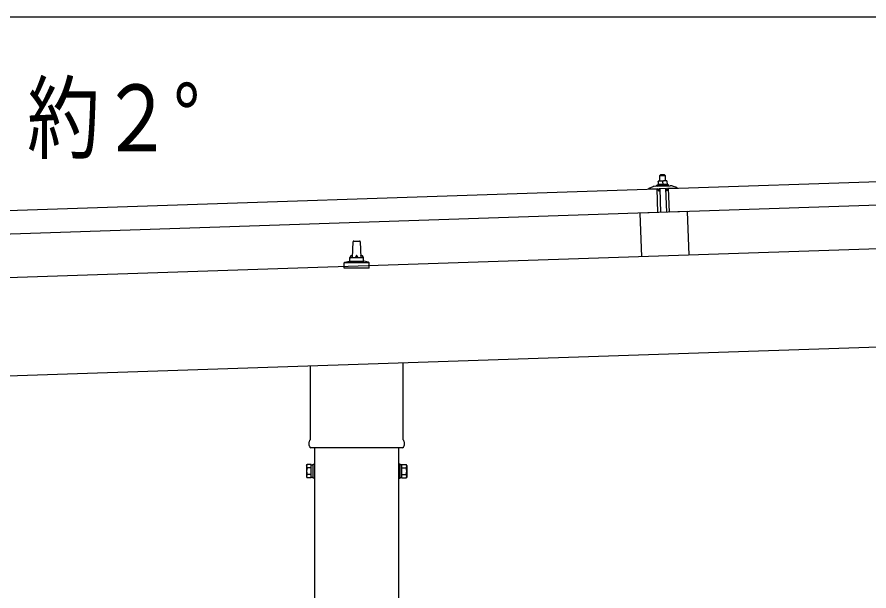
# Model space of a CAD drawing. Units: millimetres, scale not verified. Extents: x -12615 to 12615, y -8910 to 8910.
# Drawn here: x -461 to 798, y -2803 to -1955 of the extents above; entities that cross this region are included whole.
import ezdxf
from ezdxf.enums import TextEntityAlignment as Align

# ---------------------------------------------------------------- set-up
doc = ezdxf.new("R2010")
doc.units = ezdxf.units.MM
doc.header["$LTSCALE"] = 40
for name, color, linetype in [('0-4_YKK_13', 4, 'Continuous'), ('0-5_YKK_A1', 4, 'Continuous'), ('0-6_YKK_D', 6, 'Continuous')]:
    doc.layers.add(name, color=color, linetype=linetype)
doc.styles.add('ＭＳ ゴシック', font='')
doc.styles.get('ＭＳ ゴシック').set_extended_font_data('MS Gothic')

msp = doc.modelspace()

# ---------------------------------------------------------------- linework, layer by layer
at = {"layer": '0-4_YKK_13'}
for p, q in [((501.77, -2208.34), (1635.14, -2170.56)), ((489.53, -2188.23), (488.56, -2189.27)), ((488.56, -2189.27), (496.56, -2189)), ((488.83, -2197.26), (488.56, -2189.27)), ((495.53, -2188.03), (489.53, -2188.23)), ((495.53, -2188.03), (496.56, -2189)), ((496.56, -2189), (496.82, -2197)), ((484.53, -2203.41), (501.52, -2202.84)), ((489.58, -2197.24), (486.33, -2197.35)), ((486.33, -2197.35), (486.33, -2197.35)), ((486.33, -2197.35), (486.33, -2197.35)), ((486.33, -2197.35), (486.33, -2197.35)), ((486.33, -2197.35), (486.33, -2197.35)), ((486.33, -2197.35), (486.33, -2197.35)), ((486.33, -2197.35), (486.33, -2197.35)), ((486.33, -2197.36), (486.33, -2197.35)), ((486.33, -2197.36), (486.33, -2197.36)), ((486.33, -2197.36), (486.33, -2197.36)), ((486.33, -2197.36), (486.33, -2197.36)), ((486.33, -2197.36), (486.33, -2197.36)), ((486.33, -2197.37), (486.33, -2197.36)), ((486.33, -2197.37), (486.33, -2197.37)), ((486.33, -2197.38), (486.33, -2197.37)), ((486.33, -2197.38), (486.33, -2197.38)), ((486.33, -2197.39), (486.33, -2197.38)), ((486.33, -2197.4), (486.33, -2197.39)), ((486.33, -2197.42), (486.33, -2197.4)), ((486.33, -2197.43), (486.33, -2197.42)), ((486.33, -2197.45), (486.33, -2197.43)), ((486.33, -2197.46), (486.33, -2197.45)), ((486.34, -2197.48), (486.33, -2197.46)), ((486.34, -2197.5), (486.34, -2197.48)), ((486.34, -2197.52), (486.34, -2197.5)), ((486.34, -2197.54), (486.34, -2197.52)), ((486.34, -2197.56), (486.34, -2197.54)), ((486.34, -2197.58), (486.34, -2197.56)), ((486.34, -2197.61), (486.34, -2197.58)), ((486.34, -2197.63), (486.34, -2197.61)), ((486.34, -2197.65), (486.34, -2197.63)), ((486.34, -2197.68), (486.34, -2197.65)), ((486.34, -2197.7), (486.34, -2197.68)), ((486.34, -2197.73), (486.34, -2197.7)), ((486.34, -2197.75), (486.34, -2197.73)), ((486.34, -2197.77), (486.34, -2197.75)), ((486.35, -2197.79), (486.34, -2197.77)), ((486.35, -2197.8), (486.35, -2197.79)), ((486.35, -2197.82), (486.35, -2197.8)), ((486.35, -2197.84), (486.35, -2197.82)), ((486.35, -2197.85), (486.35, -2197.84)), ((486.6, -2197.84), (486.35, -2197.93)), ((486.35, -2197.86), (486.35, -2197.85)), ((486.35, -2197.93), (486.35, -2197.86)), ((486.35, -2197.93), (486.52, -2202.93)), ((486.65, -2197.82), (486.6, -2197.84)), ((486.71, -2197.81), (486.65, -2197.82)), ((486.77, -2197.79), (486.71, -2197.81)), ((486.75, -2202.87), (486.71, -2202.88)), ((486.79, -2202.86), (486.75, -2202.87)), ((486.83, -2197.76), (486.77, -2197.79)), ((486.84, -2202.85), (486.79, -2202.86)), ((486.9, -2197.74), (486.83, -2197.76)), ((486.89, -2202.83), (486.84, -2202.85)), ((486.95, -2202.82), (486.89, -2202.83)), ((486.98, -2197.71), (486.9, -2197.74)), ((487.01, -2202.8), (486.95, -2202.82)), ((487.06, -2197.69), (486.98, -2197.71)), ((487.08, -2202.79), (487.01, -2202.8)), ((487.15, -2197.66), (487.06, -2197.69)), ((487.15, -2202.77), (487.08, -2202.79)), ((487.24, -2197.63), (487.15, -2197.66)), ((487.23, -2202.75), (487.15, -2202.77)), ((487.31, -2202.73), (487.23, -2202.75)), ((487.33, -2197.59), (487.24, -2197.63)), ((487.39, -2202.71), (487.31, -2202.73)), ((487.43, -2197.56), (487.33, -2197.59)), ((487.48, -2202.69), (487.39, -2202.71)), ((487.53, -2197.53), (487.43, -2197.56)), ((487.58, -2202.67), (487.48, -2202.69)), ((487.63, -2197.5), (487.53, -2197.53)), ((487.68, -2202.64), (487.58, -2202.67)), ((487.74, -2197.48), (487.63, -2197.5)), ((487.78, -2202.62), (487.68, -2202.64)), ((487.84, -2197.45), (487.74, -2197.48)), ((487.89, -2202.6), (487.78, -2202.62)), ((487.94, -2197.43), (487.84, -2197.45)), ((488, -2202.58), (487.89, -2202.6)), ((488.05, -2197.4), (487.94, -2197.43)), ((488.12, -2202.56), (488, -2202.58)), ((488.15, -2197.38), (488.05, -2197.4)), ((488.24, -2202.55), (488.12, -2202.56)), ((488.26, -2197.36), (488.15, -2197.38)), ((488.37, -2202.53), (488.24, -2202.55)), ((488.37, -2197.35), (488.26, -2197.36)), ((488.48, -2197.33), (488.37, -2197.35)), ((488.5, -2202.51), (488.37, -2202.53)), ((488.58, -2197.32), (488.48, -2197.33)), ((488.63, -2202.49), (488.5, -2202.51)), ((488.68, -2197.3), (488.58, -2197.32)), ((488.76, -2202.48), (488.63, -2202.49)), ((488.77, -2197.29), (488.68, -2197.3)), ((488.89, -2202.46), (488.76, -2202.48)), ((488.85, -2197.28), (488.77, -2197.29)), ((488.94, -2197.27), (488.85, -2197.28)), ((489.02, -2202.45), (488.89, -2202.46)), ((489.01, -2197.27), (488.94, -2197.27)), ((489.08, -2197.26), (489.01, -2197.27)), ((489.15, -2202.44), (489.02, -2202.45)), ((489.15, -2197.26), (489.08, -2197.26)), ((489.21, -2197.25), (489.15, -2197.26)), ((489.28, -2202.43), (489.15, -2202.44)), ((489.27, -2197.25), (489.21, -2197.25)), ((489.32, -2197.25), (489.27, -2197.25)), ((489.42, -2202.42), (489.28, -2202.43)), ((489.36, -2197.25), (489.32, -2197.25)), ((489.4, -2197.24), (489.36, -2197.25)), ((489.44, -2197.24), (489.4, -2197.24)), ((489.55, -2202.41), (489.42, -2202.42)), ((489.47, -2197.24), (489.44, -2197.24)), ((489.49, -2197.24), (489.47, -2197.24)), ((489.51, -2197.24), (489.49, -2197.24)), ((489.53, -2197.24), (489.51, -2197.24)), ((489.54, -2197.24), (489.53, -2197.24)), ((489.58, -2197.24), (489.54, -2197.24)), ((489.69, -2202.4), (489.55, -2202.41)), ((496.08, -2197.02), (489.58, -2197.24)), ((489.86, -2197.24), (489.58, -2197.24)), ((489.82, -2202.4), (489.69, -2202.4)), ((489.96, -2202.4), (489.82, -2202.4)), ((489.92, -2197.24), (489.86, -2197.24)), ((489.98, -2197.25), (489.92, -2197.24)), ((490.09, -2202.39), (489.96, -2202.4)), ((490.05, -2197.25), (489.98, -2197.25)), ((490.12, -2197.25), (490.05, -2197.25)), ((490.23, -2202.39), (490.09, -2202.39)), ((490.2, -2197.25), (490.12, -2197.25)), ((490.29, -2197.25), (490.2, -2197.25)), ((490.36, -2202.4), (490.23, -2202.39)), ((490.38, -2197.25), (490.29, -2197.25)), ((490.5, -2202.4), (490.36, -2202.4)), ((490.48, -2197.26), (490.38, -2197.25)), ((490.58, -2197.26), (490.48, -2197.26)), ((490.63, -2202.4), (490.5, -2202.4)), ((490.69, -2197.26), (490.58, -2197.26)), ((490.77, -2202.41), (490.63, -2202.4)), ((490.8, -2197.26), (490.69, -2197.26)), ((490.9, -2202.42), (490.77, -2202.41)), ((490.91, -2197.27), (490.8, -2197.26)), ((491.03, -2202.42), (490.9, -2202.42)), ((491.02, -2197.28), (490.91, -2197.27)), ((491.13, -2197.29), (491.02, -2197.28)), ((491.16, -2202.44), (491.03, -2202.42)), ((491.23, -2197.31), (491.13, -2197.29)), ((491.29, -2202.45), (491.16, -2202.44)), ((491.34, -2197.32), (491.23, -2197.31)), ((491.41, -2202.46), (491.29, -2202.45)), ((491.45, -2197.34), (491.34, -2197.32)), ((491.53, -2202.47), (491.41, -2202.46)), ((491.56, -2197.37), (491.45, -2197.34)), ((491.64, -2202.48), (491.53, -2202.47)), ((491.67, -2197.39), (491.56, -2197.37)), ((491.75, -2202.49), (491.64, -2202.48)), ((491.78, -2197.42), (491.67, -2197.39)), ((491.86, -2202.51), (491.75, -2202.49)), ((491.88, -2197.45), (491.78, -2197.42)), ((491.96, -2202.52), (491.86, -2202.51)), ((491.98, -2197.47), (491.88, -2197.45)), ((492.05, -2202.54), (491.96, -2202.52)), ((492.07, -2197.5), (491.98, -2197.47)), ((492.14, -2202.55), (492.05, -2202.54)), ((492.16, -2197.52), (492.07, -2197.5)), ((492.22, -2202.57), (492.14, -2202.55)), ((492.25, -2197.55), (492.16, -2197.52)), ((492.31, -2202.58), (492.22, -2202.57)), ((492.32, -2197.57), (492.25, -2197.55)), ((492.38, -2202.6), (492.31, -2202.58)), ((492.4, -2197.59), (492.32, -2197.57)), ((492.45, -2202.61), (492.38, -2202.6)), ((492.46, -2197.61), (492.4, -2197.59)), ((492.52, -2202.62), (492.45, -2202.61)), ((492.52, -2197.62), (492.46, -2197.61)), ((492.58, -2197.64), (492.52, -2197.62)), ((492.58, -2202.64), (492.52, -2202.62)), ((492.85, -2197.71), (492.58, -2197.64)), ((492.64, -2202.65), (492.58, -2202.64)), ((492.7, -2202.66), (492.64, -2202.65)), ((492.75, -2202.67), (492.7, -2202.66)), ((492.79, -2202.67), (492.75, -2202.67)), ((493.01, -2202.71), (492.79, -2202.67)), ((493.09, -2197.63), (492.85, -2197.71)), ((492.85, -2197.71), (493.01, -2202.71)), ((493.2, -2202.67), (493.01, -2202.71)), ((493.15, -2197.61), (493.09, -2197.63)), ((493.2, -2197.59), (493.15, -2197.61)), ((493.26, -2197.57), (493.2, -2197.59)), ((493.24, -2202.65), (493.2, -2202.67)), ((493.29, -2202.64), (493.24, -2202.65)), ((493.33, -2197.55), (493.26, -2197.57)), ((493.34, -2202.63), (493.29, -2202.64)), ((493.4, -2197.52), (493.33, -2197.55)), ((493.39, -2202.62), (493.34, -2202.63)), ((493.45, -2202.6), (493.39, -2202.62)), ((493.48, -2197.5), (493.4, -2197.52)), ((493.51, -2202.59), (493.45, -2202.6)), ((493.56, -2197.47), (493.48, -2197.5)), ((493.58, -2202.57), (493.51, -2202.59)), ((493.64, -2197.44), (493.56, -2197.47)), ((493.65, -2202.55), (493.58, -2202.57)), ((493.73, -2197.41), (493.64, -2197.44)), ((493.72, -2202.53), (493.65, -2202.55)), ((493.8, -2202.51), (493.72, -2202.53)), ((493.83, -2197.38), (493.73, -2197.41)), ((493.89, -2202.49), (493.8, -2202.51)), ((493.93, -2197.35), (493.83, -2197.38)), ((493.98, -2202.47), (493.89, -2202.49)), ((494.03, -2197.31), (493.93, -2197.35)), ((494.07, -2202.45), (493.98, -2202.47)), ((494.13, -2197.29), (494.03, -2197.31)), ((494.17, -2202.43), (494.07, -2202.45)), ((494.23, -2197.26), (494.13, -2197.29)), ((494.28, -2202.41), (494.17, -2202.43)), ((494.33, -2197.23), (494.23, -2197.26)), ((494.38, -2202.39), (494.28, -2202.41)), ((494.44, -2197.21), (494.33, -2197.23)), ((494.5, -2202.37), (494.38, -2202.39)), ((494.54, -2197.19), (494.44, -2197.21)), ((494.61, -2202.35), (494.5, -2202.37)), ((494.65, -2197.17), (494.54, -2197.19)), ((494.74, -2202.33), (494.61, -2202.35)), ((494.76, -2197.15), (494.65, -2197.17)), ((494.86, -2202.31), (494.74, -2202.33)), ((494.87, -2197.13), (494.76, -2197.15)), ((494.99, -2202.29), (494.86, -2202.31)), ((494.97, -2197.11), (494.87, -2197.13)), ((495.08, -2197.1), (494.97, -2197.11)), ((495.12, -2202.27), (494.99, -2202.29)), ((495.17, -2197.09), (495.08, -2197.1)), ((495.25, -2202.26), (495.12, -2202.27)), ((495.26, -2197.08), (495.17, -2197.09)), ((495.38, -2202.24), (495.25, -2202.26)), ((495.35, -2197.07), (495.26, -2197.08)), ((495.43, -2197.06), (495.35, -2197.07)), ((495.52, -2202.23), (495.38, -2202.24)), ((495.51, -2197.05), (495.43, -2197.06)), ((495.58, -2197.04), (495.51, -2197.05)), ((495.65, -2202.22), (495.52, -2202.23)), ((495.65, -2197.04), (495.58, -2197.04)), ((495.71, -2197.04), (495.65, -2197.04)), ((495.78, -2202.21), (495.65, -2202.22)), ((495.76, -2197.03), (495.71, -2197.04)), ((495.81, -2197.03), (495.76, -2197.03)), ((495.91, -2202.2), (495.78, -2202.21)), ((495.86, -2197.03), (495.81, -2197.03)), ((495.9, -2197.03), (495.86, -2197.03)), ((495.94, -2197.03), (495.9, -2197.03)), ((496.05, -2202.19), (495.91, -2202.2)), ((495.97, -2197.03), (495.94, -2197.03)), ((495.99, -2197.02), (495.97, -2197.03)), ((496.01, -2197.02), (495.99, -2197.02)), ((496.03, -2197.02), (496.01, -2197.02)), ((496.04, -2197.02), (496.03, -2197.02)), ((496.08, -2197.02), (496.04, -2197.02)), ((496.18, -2202.19), (496.05, -2202.19)), ((499.32, -2196.91), (496.08, -2197.02)), ((496.35, -2197.03), (496.08, -2197.02)), ((496.32, -2202.18), (496.18, -2202.19)), ((496.45, -2202.18), (496.32, -2202.18)), ((496.41, -2197.03), (496.35, -2197.03)), ((496.48, -2197.03), (496.41, -2197.03)), ((496.59, -2202.18), (496.45, -2202.18)), ((496.54, -2197.03), (496.48, -2197.03)), ((496.62, -2197.03), (496.54, -2197.03)), ((496.72, -2202.18), (496.59, -2202.18)), ((496.7, -2197.03), (496.62, -2197.03)), ((496.79, -2197.04), (496.7, -2197.03)), ((496.86, -2202.18), (496.72, -2202.18)), ((496.88, -2197.04), (496.79, -2197.04)), ((496.99, -2202.18), (496.86, -2202.18)), ((496.97, -2197.04), (496.88, -2197.04)), ((497.08, -2197.04), (496.97, -2197.04)), ((497.13, -2202.19), (496.99, -2202.18)), ((497.18, -2197.04), (497.08, -2197.04)), ((497.26, -2202.19), (497.13, -2202.19)), ((497.29, -2197.05), (497.18, -2197.04)), ((497.4, -2202.2), (497.26, -2202.19)), ((497.4, -2197.05), (497.29, -2197.05)), ((497.51, -2197.06), (497.4, -2197.05)), ((497.53, -2202.21), (497.4, -2202.2)), ((497.62, -2197.08), (497.51, -2197.06)), ((497.66, -2202.22), (497.53, -2202.21)), ((497.73, -2197.09), (497.62, -2197.08)), ((497.79, -2202.23), (497.66, -2202.22)), ((497.84, -2197.11), (497.73, -2197.09)), ((497.91, -2202.24), (497.79, -2202.23)), ((497.95, -2197.13), (497.84, -2197.11)), ((498.03, -2202.25), (497.91, -2202.24)), ((498.06, -2197.15), (497.95, -2197.13)), ((498.14, -2202.27), (498.03, -2202.25)), ((498.16, -2197.17), (498.06, -2197.15)), ((498.25, -2202.28), (498.14, -2202.27)), ((498.27, -2197.2), (498.16, -2197.17)), ((498.35, -2202.29), (498.25, -2202.28)), ((498.38, -2197.23), (498.27, -2197.2)), ((498.45, -2202.31), (498.35, -2202.29)), ((498.48, -2197.26), (498.38, -2197.23)), ((498.55, -2202.32), (498.45, -2202.31)), ((498.57, -2197.28), (498.48, -2197.26)), ((498.64, -2202.34), (498.55, -2202.32)), ((498.66, -2197.31), (498.57, -2197.28)), ((498.72, -2202.35), (498.64, -2202.34)), ((498.74, -2197.33), (498.66, -2197.31)), ((498.8, -2202.37), (498.72, -2202.35)), ((498.82, -2197.35), (498.74, -2197.33)), ((498.88, -2202.38), (498.8, -2202.37)), ((498.89, -2197.37), (498.82, -2197.35)), ((498.95, -2202.39), (498.88, -2202.38)), ((498.96, -2197.39), (498.89, -2197.37)), ((499.02, -2202.41), (498.95, -2202.39)), ((499.02, -2197.41), (498.96, -2197.39)), ((499.08, -2197.42), (499.02, -2197.41)), ((499.08, -2202.42), (499.02, -2202.41)), ((499.34, -2197.49), (499.08, -2197.42)), ((499.14, -2202.43), (499.08, -2202.42)), ((499.19, -2202.44), (499.14, -2202.43)), ((499.25, -2202.45), (499.19, -2202.44)), ((499.29, -2202.46), (499.25, -2202.45)), ((499.51, -2202.5), (499.29, -2202.46)), ((499.32, -2196.91), (499.32, -2196.92)), ((499.32, -2196.92), (499.32, -2196.93)), ((499.32, -2196.92), (499.32, -2196.92)), ((499.32, -2196.92), (499.32, -2196.92)), ((499.32, -2196.92), (499.32, -2196.92)), ((499.32, -2196.92), (499.32, -2196.92)), ((499.32, -2196.92), (499.32, -2196.92)), ((499.32, -2196.92), (499.32, -2196.92)), ((499.32, -2196.92), (499.32, -2196.92)), ((499.32, -2196.93), (499.32, -2196.94)), ((499.32, -2196.93), (499.32, -2196.93)), ((499.32, -2196.93), (499.32, -2196.93)), ((499.32, -2196.93), (499.32, -2196.93)), ((499.32, -2196.94), (499.32, -2196.95)), ((499.32, -2196.94), (499.32, -2196.94)), ((499.32, -2196.95), (499.32, -2196.96)), ((499.32, -2196.96), (499.33, -2196.97)), ((499.33, -2196.97), (499.33, -2196.98)), ((499.33, -2196.98), (499.33, -2197)), ((499.33, -2197), (499.33, -2197.01)), ((499.33, -2197.01), (499.33, -2197.03)), ((499.33, -2197.03), (499.33, -2197.05)), ((499.33, -2197.05), (499.33, -2197.07)), ((499.33, -2197.07), (499.33, -2197.09)), ((499.33, -2197.09), (499.33, -2197.11)), ((499.33, -2197.11), (499.33, -2197.13)), ((499.33, -2197.13), (499.33, -2197.15)), ((499.33, -2197.15), (499.33, -2197.17)), ((499.33, -2197.17), (499.33, -2197.2)), ((499.33, -2197.2), (499.33, -2197.22)), ((499.33, -2197.22), (499.33, -2197.24)), ((499.33, -2197.24), (499.34, -2197.27)), ((499.34, -2197.27), (499.34, -2197.29)), ((499.34, -2197.29), (499.34, -2197.31)), ((499.34, -2197.31), (499.34, -2197.33)), ((499.34, -2197.33), (499.34, -2197.35)), ((499.34, -2197.35), (499.34, -2197.37)), ((499.34, -2197.37), (499.34, -2197.39)), ((499.34, -2197.39), (499.34, -2197.4)), ((499.34, -2197.4), (499.34, -2197.42)), ((499.34, -2197.42), (499.34, -2197.43)), ((499.34, -2197.43), (499.34, -2197.49)), ((499.34, -2197.49), (499.51, -2202.5)), ((499.5, -2202.08), (501.52, -2202.84)), ((501.52, -2202.84), (501.57, -2204.34)), ((-648.59, -2246.75), (484.78, -2208.97)), ((472.7, -2208.81), (472.68, -2208.17)), ((473.02, -2207.69), (479.14, -2205.54)), ((485.79, -2208.87), (473.22, -2209.29)), ((482.11, -2204.99), (504.04, -2204.26)), ((484.58, -2204.91), (501.57, -2204.34)), ((485.95, -2243.95), (484.78, -2208.97)), ((486.73, -2211.42), (486.3, -2209.27)), ((486.71, -2202.88), (486.52, -2202.93)), ((487.51, -2211.81), (487.24, -2211.82)), ((487.72, -2209.11), (487.8, -2211.5)), ((498.41, -2208.45), (488.01, -2208.8)), ((490.38, -2243.74), (489.21, -2208.76)), ((497.21, -2208.49), (498.37, -2243.47)), ((498.8, -2211.14), (498.72, -2208.74)), ((499.38, -2211.42), (499.11, -2211.43)), ((500.15, -2208.81), (499.86, -2210.98)), ((513.2, -2207.96), (500.63, -2208.38)), ((507.04, -2204.61), (513.29, -2206.34)), ((513.66, -2206.81), (513.68, -2207.44)), ((529.36, -2242.44), (459.4, -2244.77)), ((459.4, -2244.77), (461.54, -2309.13)), ((529.36, -2242.44), (531.5, -2306.8)), ((34.78, -2310.59), (35.51, -2287.06)), ((36.51, -2286.09), (45.06, -2286.09)), ((46.06, -2287.06), (46.78, -2310.59)), ((23.3, -2317.4), (30.02, -2315.77)), ((30.4, -2315.59), (51.17, -2315.59)), ((30.78, -2314.8), (30.78, -2310.59)), ((31.78, -2310.59), (49.78, -2310.59)), ((50.78, -2314.8), (50.78, -2310.59)), ((58.27, -2317.4), (51.55, -2315.77)), ((22.53, -2326.09), (22.53, -2318.37)), ((59.03, -2326.09), (22.53, -2326.09)), ((22.92, -2317.59), (58.65, -2317.59)), ((59.03, -2326.09), (59.03, -2318.37)), ((109.08, -2466.01), (109.08, -2579.58)), ((-27.52, -2579.58), (-27.52, -2470.57)), ((-29.22, -2588.35), (-29.22, -2582.85)), ((108.72, -2591.85), (-27.15, -2591.85)), ((110.78, -2582.85), (110.78, -2588.35)), ((-33.22, -2617.85), (-32.46, -2616.53)), ((-33.22, -2617.85), (-33.22, -2634.85)), ((114.78, -2617.85), (114.02, -2616.53)), ((114.78, -2617.85), (114.78, -2634.85)), ((-26.22, -2621.44), (-32.46, -2621.44)), ((107.78, -2621.44), (114.02, -2621.44)), ((-33.22, -2634.85), (-32.46, -2636.16)), ((-26.22, -2631.26), (-32.46, -2631.26)), ((-26.22, -2636.16), (-32.46, -2636.16)), ((-23.72, -2635.55), (-26.22, -2635.55)), ((105.28, -2635.55), (107.78, -2635.55)), ((107.78, -2631.26), (114.02, -2631.26)), ((107.78, -2636.16), (114.02, -2636.16)), ((114.78, -2634.85), (114.02, -2636.16))]:
    msp.add_line(p, q, dxfattribs=at)
for points in [[(484.58, -2204.91), (484.53, -2203.41), (486.5, -2202.51)], [(1636.31, -2205.54), (502.94, -2243.32), (501.77, -2208.34)], [(485.95, -2243.95), (-647.42, -2281.73), (-648.59, -2246.75)], [(-26.22, -2636.16), (-26.22, -2616.53), (-32.46, -2616.53)], [(-26.22, -2635.55), (-26.22, -2617.15), (-23.72, -2617.15)], [(107.78, -2635.55), (107.78, -2617.15), (105.28, -2617.15)], [(107.78, -2636.16), (107.78, -2616.53), (114.02, -2616.53)]]:
    msp.add_lwpolyline(points, dxfattribs=at)
for points in [[(-23.72, -2636.85), (-23.72, -2615.85), (-21.72, -2615.85), (-21.72, -2636.85)], [(105.28, -2636.85), (105.28, -2615.85), (103.28, -2615.85), (103.28, -2636.85)]]:
    msp.add_lwpolyline(points, close=True, dxfattribs=at)
for centre, radius, start, end in [((473.18, -2208.16), 0.5, 109.26318, 181.90915), ((473.2, -2208.79), 0.5, 181.90915, 271.90915), ((482.44, -2214.98), 10, 91.90915, 109.26318), ((485.81, -2209.37), 0.5, 11.37147, 91.90915), ((487.22, -2211.32), 0.5, 191.37147, 271.90915), ((487.5, -2211.51), 0.3, 271.90915, 1.90915), ((488.02, -2209.1), 0.3, 91.90915, 181.90915), ((498.42, -2208.75), 0.3, 1.90915, 91.90915), ((499.1, -2211.13), 0.3, 181.90915, 271.90915), ((499.37, -2210.92), 0.5, 271.90915, 352.44683), ((500.65, -2208.88), 0.5, 91.90915, 172.44683), ((504.38, -2214.25), 10, 74.55513, 91.90915), ((513.18, -2207.46), 0.5, 271.90915, 1.90915), ((513.16, -2206.82), 0.5, 1.90915, 74.55513), ((36.51, -2287.09), 1, 90, 178.60509), ((45.06, -2287.09), 1, 1.39491, 90), ((29.78, -2314.8), 1, 283.62699, 0), ((34.87, -2311.22), 4.13, 90, 171.17633), ((31.78, -2311.59), 1, 90, 180), ((44.12, -2310.59), 4.83, 133.60282, 180), ((37.45, -2310.59), 4.83, 0, 46.39718), ((46.7, -2311.22), 4.13, 8.82367, 90), ((49.78, -2311.59), 1, 0, 90), ((51.78, -2314.8), 1, 180, 256.37301), ((23.53, -2318.37), 1, 103.62699, 180), ((58.03, -2318.37), 1, 0, 76.37301), ((-25.22, -2582.85), 4, 125.09963, 180), ((106.78, -2582.85), 4, 0, 54.90037), ((-25.22, -2588.35), 4, 180, 194.47751), ((-25.22, -2588.35), 4, 194.47751, 241.04498), ((106.78, -2588.35), 4, 298.95502, 345.52249), ((106.78, -2588.35), 4, 345.52249, 0), ((-28.87, -2618.99), 4.34, 145.61575, 214.38425), ((110.44, -2618.99), 4.34, 325.61575, 34.38425), ((-16.98, -2626.35), 16.24, 162.41205, 197.58795), ((98.54, -2626.35), 16.24, 342.41205, 17.58795), ((-28.87, -2633.71), 4.34, 145.61575, 214.38425), ((110.44, -2633.71), 4.34, 325.61575, 34.38425)]:
    msp.add_arc(centre, radius, start, end, dxfattribs=at)
at = {"layer": '0-5_YKK_A1'}
for p, q in [((2031.65, -2256.88), (-3360.41, -2436.58)), ((-3355.58, -2581.5), (2036.48, -2401.77)), ((-21.72, -2591.85), (-21.72, -5482.18)), ((103.28, -5482.18), (103.28, -2591.85))]:
    msp.add_line(p, q, dxfattribs=at)
at = {"layer": '0-6_YKK_D'}
msp.add_line((1903.96, -1954.77), (-3227.82, -1954.77), dxfattribs=at)

# ---------------------------------------------------------------- texts
at = {"layer": '0-5_YKK_A1', "style": 'ＭＳ ゴシック', "width": 0.8}
msp.add_text('約２°', height=98.97, dxfattribs=at).set_placement((-446.23, -2183.2), align=Align.BOTTOM_LEFT)

doc.saveas('drawing.dxf')
